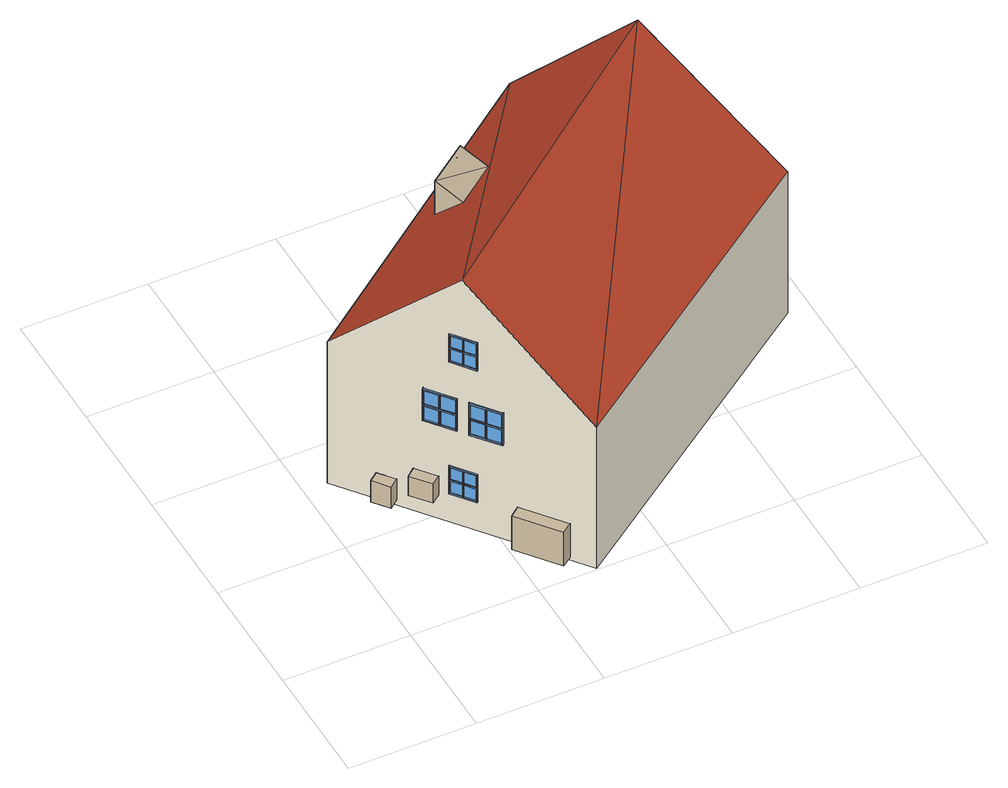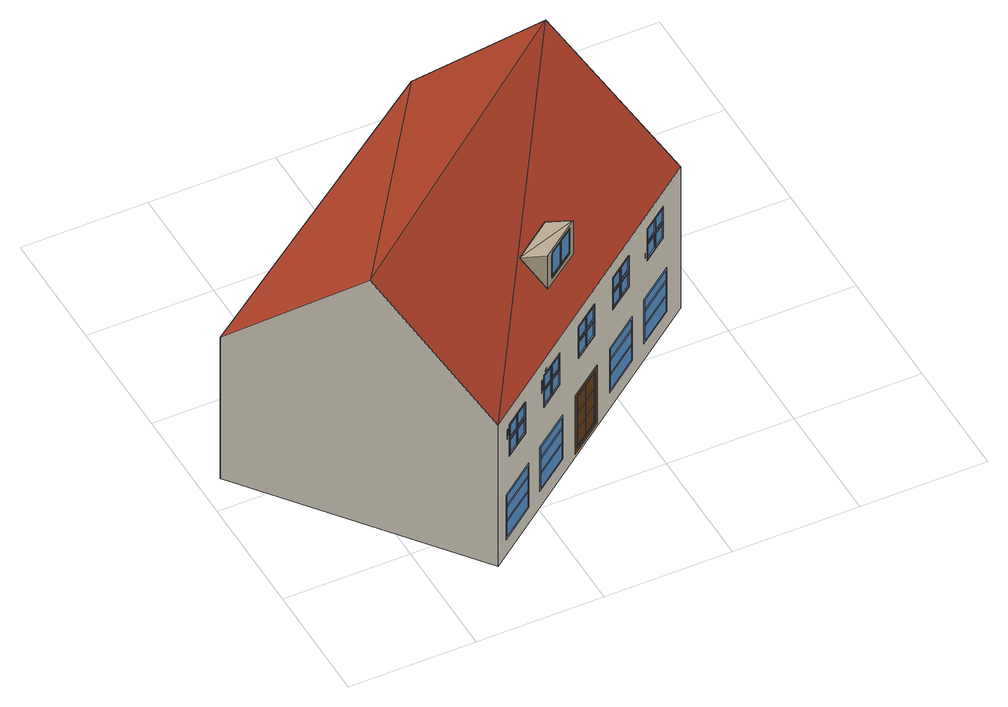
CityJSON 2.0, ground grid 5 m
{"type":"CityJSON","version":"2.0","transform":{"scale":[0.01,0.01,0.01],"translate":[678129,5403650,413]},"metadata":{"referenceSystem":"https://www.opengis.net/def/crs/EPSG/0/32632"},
"CityObjects":{
"building1":{"type":"Building","attributes":{"measuredHeight":11.74},"children":["building1-1","building1-2","building1-3","building1-4"],"geometry":[{"type":"MultiSurface","lod":"3","boundaries":[[[0,1,2],[3,4,5,6]],[[7,8,9]],[[8,7,0]],[[1,0,7]],[[10,9,8,11]],[[12,1,7,9,10]],[[13,2,1,12],[14,15,16,17],[18,19,20,21],[22,23,24,25],[26,27,28,29],[30,31,32,33],[34,35,36,37],[38,39,40,41],[42,43,44,45],[46,47,48,49],[50,51,52,53]],[[0,2,13,11,8],[54,55,56,57],[58,59,60,61],[62,63,64,65],[66,67,68,69]],[[70,71,72,73]],[[74,75,76,77]],[[75,70,73,76]],[[71,74,77,72]],[[52,51,50,53],[73,72,77,76]],[[74,71,70,75],[78,79,80,81],[82,83,84,85]],[[70,75,86,87]],[[74,71,88,89]],[[71,70,87,88]],[[75,74,89,86]],[[90,91,92,93]],[[91,94,95,92]],[[78,81,80,79],[96,97,98,99],[100,101,102,103],[104,105,106,107]],[[108,109,110,111]],[[112,113,114,115]],[[113,116,117,114]],[[116,118,119,117]],[[118,112,115,119]],[[120,108,111,121]],[[122,120,121,123]],[[109,122,123,110]],[[94,124,125,95]],[[124,90,93,125]],[[82,85,84,83],[126,127,128,129],[130,131,132,133],[134,135,136,137]],[[138,139,140,141]],[[139,142,143,140]],[[144,145,146,147]],[[148,149,150,151]],[[149,152,153,150]],[[145,154,155,146]],[[156,144,147,157]],[[142,158,159,143]],[[160,148,151,161]],[[152,160,161,153]],[[158,138,141,159]],[[154,156,157,155]],[[122,120,108,109]],[[91,94,124,90]],[[113,116,118,112]],[[120,122,103,102]],[[118,116,98,97]],[[116,113,99,98]],[[124,94,106,105]],[[94,91,107,106]],[[112,118,97,96]],[[109,108,101,100]],[[91,90,104,107]],[[113,112,96,99]],[[90,124,105,104]],[[108,120,102,101]],[[122,109,100,103]],[[148,149,152,160]],[[154,156,144,145]],[[158,138,139,142]],[[139,138,132,131]],[[154,145,134,137]],[[158,142,130,133]],[[142,139,131,130]],[[138,158,133,132]],[[156,154,137,136]],[[148,160,126,129]],[[145,144,135,134]],[[160,152,127,126]],[[149,148,129,128]],[[152,149,128,127]],[[144,156,136,135]],[[162,163,164,165]],[[166,167,168,169]],[[162,170,171,163]],[[166,165,164,167]],[[171,170,172,173]],[[27,26,29,28],[170,162,165,166,169,168,167,164,163,171,173,172]],[[174,175,176,177]],[[178,179,180,181]],[[174,182,183,175]],[[178,177,176,179]],[[183,182,184,185]],[[17,16,15,14],[182,174,177,178,181,180,179,176,175,183,185,184]],[[186,187,188,189]],[[190,191,192,193]],[[186,194,195,187]],[[190,189,188,191]],[[195,194,196,197]],[[18,21,20,19],[194,186,189,190,193,192,191,188,187,195,197,196]],[[198,199,200,201]],[[202,203,204,205]],[[198,206,207,199]],[[202,201,200,203]],[[207,206,208,209]],[[24,23,22,25],[206,198,201,202,205,204,203,200,199,207,209,208]],[[210,211,212,213]],[[214,215,216,210]],[[211,210,217,218]],[[219,220,221,222]],[[223,224,225,226]],[[220,216,215,221]],[[214,227,228,229]],[[230,231,232,233]],[[234,220,235,236]],[[216,237,238,239]],[[221,230,233,240]],[[219,241,242,243]],[[227,244,215,214]],[[226,225,245,246]],[[214,229,217,210]],[[216,220,234,237]],[[222,221,240,247]],[[244,227,248,249]],[[237,238,236,234]],[[231,230,250,251]],[[234,241,252,253]],[[244,215,254,255]],[[256,218,238,236,242,257,224,223]],[[215,214,229,254]],[[222,231,251,258]],[[210,216,237,211]],[[222,221,230,231]],[[237,211,218,238]],[[220,235,239,216]],[[220,219,243,235]],[[230,233,255,244]],[[231,222,247,232]],[[241,219,259,252]],[[246,226,223,256]],[[230,221,215,244]],[[219,243,247,222]],[[221,222,258,260]],[[219,220,261,259]],[[241,234,236,242]],[[220,234,253,261]],[[230,221,260,250]],[[214,215,262,263]],[[227,214,263,248]],[[246,61,58,245]],[[210,216,239,217]],[[216,210,213,264]],[[254,240,233,255]],[[227,244,255,228]],[[211,237,265,212]],[[215,254,240,221]],[[241,234,220,219]],[[215,244,249,262]],[[237,216,264,265]],[[256,218,217,229,228,255,233,232,247,243,242,257,266,267]],[[266,59,60,267]],[[256,267,60,61,246]],[[60,59,58,61],[263,262,249,248],[264,213,212,265],[259,261,253,252],[260,258,251,250]],[[247,240,254,229,217,239,235,243]],[[257,224,225,245,58,59,266]],[[235,239,238,236]],[[268,269,270,271]],[[272,273,274,268]],[[269,268,275,276]],[[277,278,279,280]],[[281,282,283,284]],[[278,274,273,279]],[[272,285,286,287]],[[288,289,290,291]],[[292,278,293,294]],[[274,295,296,297]],[[279,288,291,298]],[[277,299,300,301]],[[285,302,273,272]],[[284,283,303,304]],[[272,287,275,268]],[[274,278,292,295]],[[280,279,298,305]],[[302,285,306,307]],[[295,296,294,292]],[[289,288,308,309]],[[292,299,310,311]],[[302,273,312,313]],[[314,276,296,294,300,315,282,281]],[[273,272,287,312]],[[280,289,309,316]],[[268,274,295,269]],[[280,279,288,289]],[[295,269,276,296]],[[278,293,297,274]],[[278,277,301,293]],[[288,291,313,302]],[[289,280,305,290]],[[299,277,317,310]],[[304,284,281,314]],[[288,279,273,302]],[[277,301,305,280]],[[279,280,316,318]],[[277,278,319,317]],[[299,292,294,300]],[[278,292,311,319]],[[288,279,318,308]],[[272,273,320,321]],[[285,272,321,306]],[[304,65,62,303]],[[268,274,297,275]],[[274,268,271,322]],[[312,298,291,313]],[[285,302,313,286]],[[269,295,323,270]],[[273,312,298,279]],[[299,292,278,277]],[[273,302,307,320]],[[295,274,322,323]],[[314,276,275,287,286,313,291,290,305,301,300,315,324,325]],[[324,63,64,325]],[[314,325,64,65,304]],[[64,63,62,65],[321,320,307,306],[322,271,270,323],[317,319,311,310],[318,316,309,308]],[[305,298,312,287,275,297,293,301]],[[315,282,283,303,62,63,324]],[[293,297,296,294]],[[326,327,328,329]],[[330,331,332,326]],[[327,326,333,334]],[[335,336,337,338]],[[339,340,341,342]],[[336,332,331,337]],[[330,343,344,345]],[[346,347,348,349]],[[350,336,351,352]],[[332,353,354,355]],[[337,346,349,356]],[[335,357,358,359]],[[343,360,331,330]],[[342,341,361,362]],[[330,345,333,326]],[[332,336,350,353]],[[338,337,356,363]],[[360,343,364,365]],[[353,354,352,350]],[[347,346,366,367]],[[350,357,368,369]],[[360,331,370,371]],[[372,334,354,352,358,373,340,339]],[[331,330,345,370]],[[338,347,367,374]],[[326,332,353,327]],[[338,337,346,347]],[[353,327,334,354]],[[336,351,355,332]],[[336,335,359,351]],[[346,349,371,360]],[[347,338,363,348]],[[357,335,375,368]],[[362,342,339,372]],[[346,337,331,360]],[[335,359,363,338]],[[337,338,374,376]],[[335,336,377,375]],[[357,350,352,358]],[[336,350,369,377]],[[346,337,376,366]],[[330,331,378,379]],[[343,330,379,364]],[[362,56,57,361]],[[326,332,355,333]],[[332,326,329,380]],[[370,356,349,371]],[[343,360,371,344]],[[327,353,381,328]],[[331,370,356,337]],[[357,350,336,335]],[[331,360,365,378]],[[353,332,380,381]],[[372,334,333,345,344,371,349,348,363,359,358,373,382,383]],[[382,54,55,383]],[[372,383,55,56,362]],[[55,54,57,56],[379,378,365,364],[380,329,328,381],[375,377,369,368],[376,374,367,366]],[[363,356,370,345,333,355,351,359]],[[373,340,341,361,57,54,382]],[[351,355,354,352]],[[384,385,386,387]],[[388,389,390,384]],[[385,384,391,392]],[[393,394,395,396]],[[397,398,399,400]],[[394,390,389,395]],[[388,401,402,403]],[[404,405,406,407]],[[408,394,409,410]],[[390,411,412,413]],[[395,404,407,414]],[[393,415,416,417]],[[401,418,389,388]],[[400,399,419,420]],[[388,403,391,384]],[[390,394,408,411]],[[396,395,414,421]],[[418,401,422,423]],[[411,412,410,408]],[[405,404,424,425]],[[408,415,426,427]],[[418,389,428,429]],[[430,392,412,410,416,431,398,397]],[[389,388,403,428]],[[396,405,425,432]],[[384,390,411,385]],[[396,395,404,405]],[[411,385,392,412]],[[394,409,413,390]],[[394,393,417,409]],[[404,407,429,418]],[[405,396,421,406]],[[415,393,433,426]],[[420,400,397,430]],[[404,395,389,418]],[[393,417,421,396]],[[395,396,432,434]],[[393,394,435,433]],[[415,408,410,416]],[[394,408,427,435]],[[404,395,434,424]],[[388,389,436,437]],[[401,388,437,422]],[[420,67,68,419]],[[384,390,413,391]],[[390,384,387,438]],[[428,414,407,429]],[[401,418,429,402]],[[385,411,439,386]],[[389,428,414,395]],[[415,408,394,393]],[[389,418,423,436]],[[411,390,438,439]],[[430,392,391,403,402,429,407,406,421,417,416,431,440,441]],[[440,69,66,441]],[[430,441,66,67,420]],[[66,69,68,67],[437,436,423,422],[438,387,386,439],[433,435,427,426],[434,432,425,424]],[[421,414,428,403,391,413,409,417]],[[431,398,399,419,68,69,440]],[[409,413,412,410]],[[442,443,444,445]],[[446,447,448,449]],[[450,451,452,453]],[[454,455,456,457]],[[458,459,460,461]],[[443,442,462,463]],[[450,448,447,442]],[[464,446,465,466]],[[449,454,457,467]],[[468,469,470,471]],[[447,472,473,474]],[[468,446,449,475]],[[448,476,477,478]],[[479,463,462,453,452,480,457,456,481,471,470,482,483,484]],[[447,442,445,485]],[[469,464,446,468]],[[42,45,44,43],[486,478,477,487],[485,445,444,488],[489,490,491,492],[493,494,495,496]],[[481,467,497,453,462,474,465,471]],[[482,459,460,498,44,45,483]],[[472,447,485,488]],[[465,474,473,466]],[[451,476,480,452]],[[442,447,474,462]],[[479,484,42,43,499]],[[448,497,467,449]],[[497,467,457,480]],[[499,43,44,498]],[[443,472,488,444]],[[483,45,42,484]],[[472,443,463,473]],[[446,465,474,447]],[[454,457,480,476]],[[451,476,448,450]],[[476,451,487,477]],[[446,468,471,465]],[[475,449,467,481]],[[472,473,466,464]],[[448,450,453,497]],[[476,448,497,480]],[[461,460,498,499]],[[455,454,496,495]],[[475,455,495,494]],[[442,447,472,443]],[[450,453,462,442]],[[479,463,473,466,470,482,459,458]],[[447,446,464,472]],[[464,469,492,491]],[[475,449,454,455]],[[469,468,489,492]],[[446,464,491,490]],[[499,461,458,479]],[[468,446,490,489]],[[449,475,494,493]],[[450,448,478,486]],[[468,471,481,475]],[[454,449,493,496]],[[451,450,486,487]],[[454,449,448,476]],[[469,464,466,470]],[[455,475,481,456]],[[500,501,502,503]],[[504,505,506,507]],[[508,509,510,511]],[[512,513,514,515]],[[516,517,518,519]],[[501,500,520,521]],[[508,506,505,500]],[[522,504,523,524]],[[507,512,515,525]],[[526,527,528,529]],[[505,530,531,532]],[[526,504,507,533]],[[506,534,535,536]],[[537,521,520,511,510,538,515,514,539,529,528,540,541,542]],[[505,500,503,543]],[[527,522,504,526]],[[48,47,46,49],[544,536,535,545],[543,503,502,546],[547,548,549,550],[551,552,553,554]],[[539,525,555,511,520,532,523,529]],[[540,517,518,556,46,47,541]],[[530,505,543,546]],[[523,532,531,524]],[[509,534,538,510]],[[500,505,532,520]],[[537,542,48,49,557]],[[506,555,525,507]],[[555,525,515,538]],[[557,49,46,556]],[[501,530,546,502]],[[541,47,48,542]],[[530,501,521,531]],[[504,523,532,505]],[[512,515,538,534]],[[509,534,506,508]],[[534,509,545,535]],[[504,526,529,523]],[[533,507,525,539]],[[530,531,524,522]],[[506,508,511,555]],[[534,506,555,538]],[[519,518,556,557]],[[513,512,554,553]],[[533,513,553,552]],[[500,505,530,501]],[[508,511,520,500]],[[537,521,531,524,528,540,517,516]],[[505,504,522,530]],[[522,527,550,549]],[[533,507,512,513]],[[527,526,547,550]],[[504,522,549,548]],[[557,519,516,537]],[[526,504,548,547]],[[507,533,552,551]],[[508,506,536,544]],[[526,529,539,533]],[[512,507,551,554]],[[509,508,544,545]],[[512,507,506,534]],[[527,522,524,528]],[[513,533,539,514]],[[558,559,560,561]],[[562,563,564,565]],[[566,567,568,569]],[[570,571,572,573]],[[574,575,576,577]],[[559,558,578,579]],[[566,564,563,558]],[[580,562,581,582]],[[565,570,573,583]],[[584,585,586,587]],[[563,588,589,590]],[[584,562,565,591]],[[564,592,593,594]],[[595,579,578,569,568,596,573,572,597,587,586,598,599,600]],[[563,558,561,601]],[[585,580,562,584]],[[39,38,41,40],[602,594,593,603],[601,561,560,604],[605,606,607,608],[609,610,611,612]],[[597,583,613,569,578,590,581,587]],[[598,575,576,614,41,38,599]],[[588,563,601,604]],[[581,590,589,582]],[[567,592,596,568]],[[558,563,590,578]],[[595,600,39,40,615]],[[564,613,583,565]],[[613,583,573,596]],[[615,40,41,614]],[[559,588,604,560]],[[599,38,39,600]],[[588,559,579,589]],[[562,581,590,563]],[[570,573,596,592]],[[567,592,564,566]],[[592,567,603,593]],[[562,584,587,581]],[[591,565,583,597]],[[588,589,582,580]],[[564,566,569,613]],[[592,564,613,596]],[[577,576,614,615]],[[571,570,612,611]],[[591,571,611,610]],[[558,563,588,559]],[[566,569,578,558]],[[595,579,589,582,586,598,575,574]],[[563,562,580,588]],[[580,585,608,607]],[[591,565,570,571]],[[585,584,605,608]],[[562,580,607,606]],[[615,577,574,595]],[[584,562,606,605]],[[565,591,610,609]],[[566,564,594,602]],[[584,587,597,591]],[[570,565,609,612]],[[567,566,602,603]],[[570,565,564,592]],[[585,580,582,586]],[[571,591,597,572]],[[616,617,618,619]],[[620,621,622,623]],[[624,625,626,627]],[[628,629,630,631]],[[632,633,634,635]],[[617,616,636,637]],[[624,622,621,616]],[[638,620,639,640]],[[623,628,631,641]],[[642,643,644,645]],[[621,646,647,648]],[[642,620,623,649]],[[622,650,651,652]],[[653,637,636,627,626,654,631,630,655,645,644,656,657,658]],[[621,616,619,659]],[[643,638,620,642]],[[31,30,33,32],[660,652,651,661],[659,619,618,662],[663,664,665,666],[667,668,669,670]],[[655,641,671,627,636,648,639,645]],[[656,633,634,672,33,30,657]],[[646,621,659,662]],[[639,648,647,640]],[[625,650,654,626]],[[616,621,648,636]],[[653,658,31,32,673]],[[622,671,641,623]],[[671,641,631,654]],[[673,32,33,672]],[[617,646,662,618]],[[657,30,31,658]],[[646,617,637,647]],[[620,639,648,621]],[[628,631,654,650]],[[625,650,622,624]],[[650,625,661,651]],[[620,642,645,639]],[[649,623,641,655]],[[646,647,640,638]],[[622,624,627,671]],[[650,622,671,654]],[[635,634,672,673]],[[629,628,670,669]],[[649,629,669,668]],[[616,621,646,617]],[[624,627,636,616]],[[653,637,647,640,644,656,633,632]],[[621,620,638,646]],[[638,643,666,665]],[[649,623,628,629]],[[643,642,663,666]],[[620,638,665,664]],[[673,635,632,653]],[[642,620,664,663]],[[623,649,668,667]],[[624,622,652,660]],[[642,645,655,649]],[[628,623,667,670]],[[625,624,660,661]],[[628,623,622,650]],[[643,638,640,644]],[[629,649,655,630]],[[674,675,676,677]],[[678,679,680,681]],[[682,683,684,685]],[[686,687,688,689]],[[690,691,692,693]],[[675,674,694,695]],[[682,680,679,674]],[[696,678,697,698]],[[681,686,689,699]],[[700,701,702,703]],[[679,704,705,706]],[[700,678,681,707]],[[680,708,709,710]],[[711,695,694,685,684,712,689,688,713,703,702,714,715,716]],[[679,674,677,717]],[[701,696,678,700]],[[35,34,37,36],[718,710,709,719],[717,677,676,720],[721,722,723,724],[725,726,727,728]],[[713,699,729,685,694,706,697,703]],[[714,691,692,730,37,34,715]],[[704,679,717,720]],[[697,706,705,698]],[[683,708,712,684]],[[674,679,706,694]],[[711,716,35,36,731]],[[680,729,699,681]],[[729,699,689,712]],[[731,36,37,730]],[[675,704,720,676]],[[715,34,35,716]],[[704,675,695,705]],[[678,697,706,679]],[[686,689,712,708]],[[683,708,680,682]],[[708,683,719,709]],[[678,700,703,697]],[[707,681,699,713]],[[704,705,698,696]],[[680,682,685,729]],[[708,680,729,712]],[[693,692,730,731]],[[687,686,728,727]],[[707,687,727,726]],[[674,679,704,675]],[[682,685,694,674]],[[711,695,705,698,702,714,691,690]],[[679,678,696,704]],[[696,701,724,723]],[[707,681,686,687]],[[701,700,721,724]],[[678,696,723,722]],[[731,693,690,711]],[[700,678,722,721]],[[681,707,726,725]],[[682,680,710,718]],[[700,703,713,707]],[[686,681,725,728]],[[683,682,718,719]],[[686,681,680,708]],[[701,696,698,702]],[[687,707,713,688]],[[732,733,734,735]],[[736,737,738,739]],[[740,741,742,743]],[[744,745,746,747],[740,741,748,749]],[[747,746,750,751]],[[738,752,751,750]],[[745,744,753,754]],[[746,745,754,750]],[[741,748,749,740]],[[737,755,752,738]],[[756,757,758,759]],[[760,761,762,763]],[[764,765,766,767],[753,751,752,768,739,738,750,754]],[[769,770,771,735,732,772]],[[773,736,739,768]],[[755,773,768,752]],[[766,767,774,775]],[[775,776,765,766]],[[761,733,732,762]],[[777,756,759,778]],[[779,769,772,780]],[[735,734,760,763]],[[781,779,782,777]],[[758,783,778,759],[784,743,742,785]],[[770,782,786,771]],[[749,740,743,784]],[[779,780,786,782]],[[777,778,783,781]],[[757,781,783,758]],[[760,734,733,761]],[[784,785,748,749]],[[732,762,763,735,771,786,780,772]],[[773,755,737,736],[734,733,761,760]],[[744,747,751,753]],[[785,742,741,748]],[[12,10,11,13]]],"semantics":{"surfaces":[{"type":"RoofSurface","klumMaterialClass":"Ceramic","klumMaterialIndex":"D201","materialUncertainty":0.3},{"type":"WallSurface"},{"type":"Door"},{"type":"Window"},{"type":"GroundSurface"}],"values":[0,0,0,0,1,1,1,1,2,2,2,2,2,2,2,2,2,2,2,2,2,2,2,2,2,2,2,2,2,2,2,2,2,2,2,2,2,2,2,2,2,2,2,2,2,2,2,2,2,2,2,2,2,2,2,2,2,2,2,2,2,2,2,2,2,2,2,2,2,2,2,2,2,2,3,3,3,3,3,3,3,3,3,3,3,3,3,3,3,3,3,3,3,3,3,3,3,3,3,3,3,3,3,3,3,3,3,3,3,3,3,3,3,3,3,3,3,3,3,3,3,3,3,3,3,3,3,3,3,3,3,3,3,3,3,3,3,3,3,3,3,3,3,3,3,3,3,3,3,3,3,3,3,3,3,3,3,3,3,3,3,3,3,3,3,3,3,3,3,3,3,3,3,3,3,3,3,3,3,3,3,3,3,3,3,3,3,3,3,3,3,3,3,3,3,3,3,3,3,3,3,3,3,3,3,3,3,3,3,3,3,3,3,3,3,3,3,3,3,3,3,3,3,3,3,3,3,3,3,3,3,3,3,3,3,3,3,3,3,3,3,3,3,3,3,3,3,3,3,3,3,3,3,3,3,3,3,3,3,3,3,3,3,3,3,3,3,3,3,3,3,3,3,3,3,3,3,3,3,3,3,3,3,3,3,3,3,3,3,3,3,3,3,3,3,3,3,3,3,3,3,3,3,3,3,3,3,3,3,3,3,3,3,3,3,3,3,3,3,3,3,3,3,3,3,3,3,3,3,3,3,3,3,3,3,3,3,3,3,3,3,3,3,3,3,3,3,3,3,3,3,3,3,3,3,3,3,3,3,3,3,3,3,3,3,3,3,3,3,3,3,3,3,3,3,3,3,3,3,3,3,3,3,3,3,3,3,3,3,3,3,3,3,3,3,3,3,3,3,3,3,3,3,3,3,3,3,3,3,3,3,3,3,3,3,3,3,3,3,3,3,3,3,3,3,3,3,3,3,3,3,3,3,3,3,3,3,3,3,3,3,3,3,3,3,3,3,3,3,3,3,3,3,3,3,3,3,3,3,3,3,3,3,3,3,3,3,3,3,3,3,3,3,3,3,3,3,3,3,3,3,3,3,3,3,3,3,3,3,3,3,3,3,3,3,3,3,3,3,3,3,3,3,3,3,3,3,3,3,3,3,3,3,3,3,3,3,3,3,3,3,3,3,3,3,3,3,3,3,3,3,3,3,3,3,3,3,3,3,3,3,3,3,3,3,3,3,3,3,3,3,3,3,3,3,3,3,3,3,3,3,3,3,3,3,3,3,3,3,3,3,3,3,3,3,3,3,3,3,3,3,3,3,3,3,3,3,3,3,3,3,3,3,3,3,3,3,3,3,3,3,3,3,3,3,3,3,3,3,3,3,3,3,3,3,3,3,3,3,3,3,3,3,3,3,3,3,3,3,3,3,3,3,3,3,3,3,3,3,3,3,3,3,3,3,3,3,3,3,3,3,3,3,3,3,3,3,3,3,3,3,3,3,3,3,3,3,3,3,3,3,3,3,4]}}]},
"building1-1":{"type":"BuildingInstallation","attributes":{"materialClass":"Plastic"},"parents":["building1"],"geometry":[{"type":"MultiSurface","lod":"3","boundaries":[[[787,788,789,790]],[[791,792,793,794]],[[790,791,794,787]],[[787,794,793,788]],[[788,793,792,789]],[[789,792,791,790]]]}]},
"building1-2":{"type":"BuildingInstallation","attributes":{"materialClass":"Plastic"},"parents":["building1"],"geometry":[{"type":"MultiSurface","lod":"3","boundaries":[[[795,796,797,798]],[[799,800,801,802]],[[798,799,802,795]],[[795,802,801,796]],[[796,801,800,797]],[[797,800,799,798]]]}]},
"building1-3":{"type":"BuildingInstallation","attributes":{"materialClass":"Metal","materialUncertainty":0.5},"parents":["building1"],"geometry":[{"type":"MultiSurface","lod":"3","boundaries":[[[803,804,805,806]],[[807,808,809,810]],[[806,807,810,803]],[[803,810,809,804]],[[804,809,808,805]],[[805,808,807,806]]]}]},
"building1-4":{"type":"BuildingInstallation","parents":["building1"],"geometry":[{"type":"MultiSurface","lod":"3","boundaries":[[[6,5,4,3]],[[764,765,776,811]],[[811,774,767,764]],[[812,4,3]],[[6,5,813]],[[813,5,4,812],[766,765,764,767]],[[6,813,812]],[[812,3,6]],[[811,776,775,774],[779,781,757,756,777,782,770,769]]]}]}
},
"vertices":[
[413,412,1264],[1257,1693,765],[95,819,765],[740,1042,968],[675,1131,862],[836,1250,863],[901,1163,968],[1559,1307,1264],[731,6,765],[1913,854,765],[1913,854,90],[731,6,90],[1257,1693,90],[95,819,90],[991,1493,165],[991,1493,376],[845,1383,376],[845,1383,165],[1061,1546,165],[1207,1656,165],[1207,1656,376],[1061,1546,376],[548,1160,376],[402,1049,376],[402,1049,165],[548,1160,165],[182,884,376],[182,884,165],[328,994,165],[328,994,376],[1185,1639,692],[1082,1562,692],[1082,1562,540],[1185,1639,540],[965,1474,692],[863,1396,692],[863,1396,540],[965,1474,540],[745,1308,692],[643,1231,692],[643,1231,540],[745,1308,540],[423,1066,692],[423,1066,540],[526,1143,540],[526,1143,692],[306,978,540],[306,978,692],[204,900,692],[204,900,540],[765,1323,383],[627,1219,383],[627,1219,103],[765,1323,103],[319,532,686],[400,429,686],[400,429,533],[319,532,533],[428,393,533],[428,393,687],[509,290,687],[509,290,533],[381,453,853],[381,453,986],[448,367,986],[448,367,853],[448,367,355],[448,367,222],[381,453,222],[381,453,355],[639,1227,367],[639,1227,120],[638,1228,120],[638,1228,367],[754,1313,120],[754,1313,367],[754,1314,367],[754,1314,120],[698,1271,125],[751,1311,125],[751,1311,362],[698,1271,362],[643,1229,125],[695,1269,125],[695,1269,362],[643,1229,362],[758,1308,367],[643,1221,367],[643,1221,120],[758,1308,120],[749,1308,202],[749,1308,128],[750,1307,128],[750,1307,202],[701,1272,128],[702,1271,128],[748,1309,284],[748,1309,358],[701,1273,358],[701,1273,284],[748,1309,280],[701,1273,280],[701,1273,206],[748,1309,206],[748,1309,202],[701,1273,202],[701,1273,128],[748,1309,128],[701,1272,280],[749,1308,280],[750,1307,280],[702,1271,280],[749,1308,284],[701,1272,284],[702,1271,284],[750,1307,284],[701,1272,358],[702,1271,358],[749,1308,358],[750,1307,358],[701,1272,206],[702,1271,206],[749,1308,206],[750,1307,206],[701,1272,202],[702,1271,202],[693,1267,284],[693,1267,358],[645,1231,358],[645,1231,284],[693,1267,280],[645,1231,280],[645,1231,206],[693,1267,206],[693,1267,202],[645,1231,202],[645,1231,128],[693,1267,128],[645,1230,206],[645,1230,280],[647,1229,280],[647,1229,206],[693,1266,280],[694,1265,280],[645,1230,202],[693,1266,202],[694,1265,202],[647,1229,202],[645,1230,284],[645,1230,358],[647,1229,358],[647,1229,284],[693,1266,358],[694,1265,358],[693,1266,128],[694,1265,128],[645,1230,128],[647,1229,128],[693,1266,206],[694,1265,206],[693,1266,284],[694,1265,284],[190,890,311],[320,988,311],[320,988,253],[190,890,253],[190,890,242],[320,988,242],[320,988,175],[190,890,175],[190,890,322],[320,988,322],[190,890,366],[320,988,366],[853,1389,311],[983,1487,311],[983,1487,253],[853,1389,253],[853,1389,242],[983,1487,242],[983,1487,175],[853,1389,175],[853,1389,322],[983,1487,322],[853,1389,366],[983,1487,366],[1069,1552,311],[1199,1650,311],[1199,1650,253],[1069,1552,253],[1069,1552,242],[1199,1650,242],[1199,1650,175],[1069,1552,175],[1069,1552,322],[1199,1650,322],[1069,1552,366],[1199,1650,366],[410,1055,311],[540,1154,311],[540,1154,253],[410,1055,253],[410,1055,242],[540,1154,242],[540,1154,175],[410,1055,175],[410,1055,322],[540,1154,322],[410,1055,366],[540,1154,366],[510,295,607],[510,295,540],[507,293,540],[507,293,607],[510,295,613],[473,343,613],[473,343,607],[514,298,607],[514,298,540],[434,393,607],[471,346,607],[471,346,613],[434,393,613],[520,298,539],[439,401,539],[439,401,533],[520,298,533],[510,295,680],[514,298,680],[514,298,613],[471,346,680],[434,393,680],[437,396,680],[474,348,680],[471,346,540],[474,348,607],[474,348,540],[473,343,540],[477,346,540],[477,346,607],[474,348,613],[434,393,540],[437,396,540],[437,396,607],[473,343,680],[435,399,533],[516,295,533],[437,396,613],[507,293,680],[470,340,680],[468,343,680],[430,390,680],[430,390,540],[468,343,540],[477,346,613],[477,346,680],[516,295,540],[435,399,540],[430,390,613],[430,390,607],[468,343,613],[468,343,607],[470,340,613],[507,293,613],[470,340,607],[470,340,540],[435,399,687],[516,295,687],[450,372,917],[450,372,859],[447,370,859],[447,370,917],[450,372,923],[419,412,923],[419,412,917],[454,375,917],[454,375,859],[387,453,917],[418,414,917],[418,414,923],[387,453,923],[459,376,858],[392,461,858],[392,461,853],[459,376,853],[450,372,980],[454,375,980],[454,375,923],[418,414,980],[387,453,980],[390,456,980],[421,417,980],[418,414,859],[421,417,917],[421,417,859],[419,412,859],[423,414,859],[423,414,917],[421,417,923],[387,453,859],[390,456,859],[390,456,917],[419,412,980],[388,458,853],[455,373,853],[390,456,923],[447,370,980],[416,409,980],[414,411,980],[383,451,980],[383,451,859],[414,411,859],[423,414,923],[423,414,980],[455,373,859],[388,458,859],[383,451,923],[383,451,917],[414,411,923],[414,411,917],[416,409,923],[447,370,923],[416,409,917],[416,409,859],[388,458,986],[455,373,986],[401,435,606],[401,435,539],[398,432,539],[398,432,606],[401,435,613],[364,482,613],[364,482,606],[405,437,606],[405,437,539],[325,532,606],[362,485,606],[362,485,613],[325,532,613],[411,438,538],[330,541,538],[330,541,533],[411,438,533],[401,435,680],[405,437,680],[405,437,613],[362,485,680],[325,532,680],[328,535,680],[366,488,680],[362,485,539],[366,488,606],[366,488,539],[364,482,539],[368,485,539],[368,485,606],[366,488,613],[325,532,539],[328,535,539],[328,535,606],[364,482,680],[326,538,533],[407,435,533],[328,535,613],[398,432,680],[361,479,680],[358,482,680],[321,529,680],[321,529,539],[358,482,539],[368,485,613],[368,485,680],[407,435,539],[326,538,539],[321,529,613],[321,529,606],[358,482,613],[358,482,606],[361,479,613],[398,432,613],[361,479,606],[361,479,539],[326,538,686],[407,435,686],[450,372,286],[450,372,228],[447,370,228],[447,370,286],[450,372,292],[419,412,292],[419,412,286],[454,375,286],[454,375,228],[387,453,286],[418,414,286],[418,414,292],[387,453,292],[459,376,227],[392,461,227],[392,461,222],[459,376,222],[450,372,349],[454,375,349],[454,375,292],[418,414,349],[387,453,349],[390,456,349],[421,417,349],[418,414,228],[421,417,286],[421,417,228],[419,412,228],[423,414,228],[423,414,286],[421,417,292],[387,453,228],[390,456,228],[390,456,286],[419,412,349],[388,458,222],[455,373,222],[390,456,292],[447,370,349],[416,409,349],[414,411,349],[383,451,349],[383,451,228],[414,411,228],[423,414,292],[423,414,349],[455,373,228],[388,458,228],[383,451,292],[383,451,286],[414,411,292],[414,411,286],[416,409,292],[447,370,292],[416,409,286],[416,409,228],[388,458,355],[455,373,355],[429,1064,613],[429,1064,547],[426,1068,547],[426,1068,613],[479,1102,613],[476,1100,613],[476,1100,620],[479,1102,620],[429,1064,620],[429,1064,686],[431,1061,686],[431,1061,620],[479,1102,686],[526,1137,686],[528,1134,686],[481,1098,686],[431,1055,546],[534,1132,546],[534,1132,540],[431,1055,540],[431,1061,613],[431,1061,547],[479,1102,547],[481,1098,613],[481,1098,547],[481,1098,620],[526,1137,613],[526,1137,547],[528,1134,547],[528,1134,613],[476,1100,547],[479,1096,547],[479,1096,613],[526,1137,620],[476,1100,686],[473,1103,686],[473,1103,620],[429,1059,547],[479,1096,686],[528,1134,620],[531,1136,547],[531,1136,692],[429,1059,692],[473,1103,613],[426,1068,620],[426,1068,686],[473,1103,547],[523,1141,613],[476,1105,613],[476,1105,547],[523,1141,547],[476,1105,620],[523,1141,620],[523,1141,686],[476,1105,686],[479,1096,620],[531,1136,540],[429,1059,540],[209,899,613],[209,899,547],[206,902,547],[206,902,613],[259,936,613],[256,934,613],[256,934,620],[259,936,620],[209,899,620],[209,899,686],[211,895,686],[211,895,620],[259,936,686],[306,972,686],[309,968,686],[261,933,686],[212,889,546],[314,967,546],[314,967,540],[212,889,540],[211,895,613],[211,895,547],[259,936,547],[261,933,613],[261,933,547],[261,933,620],[306,972,613],[306,972,547],[309,968,547],[309,968,613],[256,934,547],[259,931,547],[259,931,613],[306,972,620],[256,934,686],[253,938,686],[253,938,620],[209,893,547],[259,931,686],[309,968,620],[311,970,547],[311,970,692],[209,893,692],[253,938,613],[206,902,620],[206,902,686],[253,938,547],[303,975,613],[256,940,613],[256,940,547],[303,975,547],[256,940,620],[303,975,620],[303,975,686],[256,940,686],[259,931,620],[311,970,540],[209,893,540],[648,1229,613],[648,1229,547],[646,1233,547],[646,1233,613],[698,1267,613],[695,1265,613],[695,1265,620],[698,1267,620],[648,1229,620],[648,1229,686],[651,1226,686],[651,1226,620],[698,1267,686],[745,1303,686],[748,1299,686],[701,1264,686],[651,1220,546],[754,1297,546],[754,1297,540],[651,1220,540],[651,1226,613],[651,1226,547],[698,1267,547],[701,1264,613],[701,1264,547],[701,1264,620],[745,1303,613],[745,1303,547],[748,1299,547],[748,1299,613],[695,1265,547],[698,1262,547],[698,1262,613],[745,1303,620],[695,1265,686],[693,1269,686],[693,1269,620],[648,1224,547],[698,1262,686],[748,1299,620],[751,1301,547],[751,1301,692],[648,1224,692],[693,1269,613],[646,1233,620],[646,1233,686],[693,1269,547],[743,1306,613],[696,1271,613],[696,1271,547],[743,1306,547],[696,1271,620],[743,1306,620],[743,1306,686],[696,1271,686],[698,1262,620],[751,1301,540],[648,1224,540],[1088,1560,613],[1088,1560,547],[1085,1564,547],[1085,1564,613],[1138,1598,613],[1135,1596,613],[1135,1596,620],[1138,1598,620],[1088,1560,620],[1088,1560,686],[1090,1557,686],[1090,1557,620],[1138,1598,686],[1185,1633,686],[1188,1630,686],[1140,1594,686],[1091,1551,546],[1193,1628,546],[1193,1628,540],[1091,1551,540],[1090,1557,613],[1090,1557,547],[1138,1598,547],[1140,1594,613],[1140,1594,547],[1140,1594,620],[1185,1633,613],[1185,1633,547],[1188,1630,547],[1188,1630,613],[1135,1596,547],[1138,1592,547],[1138,1592,613],[1185,1633,620],[1135,1596,686],[1132,1599,686],[1132,1599,620],[1088,1555,547],[1138,1592,686],[1188,1630,620],[1190,1632,547],[1190,1632,692],[1088,1555,692],[1132,1599,613],[1085,1564,620],[1085,1564,686],[1132,1599,547],[1182,1637,613],[1135,1601,613],[1135,1601,547],[1182,1637,547],[1135,1601,620],[1182,1637,620],[1182,1637,686],[1135,1601,686],[1138,1592,620],[1190,1632,540],[1088,1555,540],[868,1395,613],[868,1395,547],[865,1398,547],[865,1398,613],[918,1433,613],[915,1430,613],[915,1430,620],[918,1433,620],[868,1395,620],[868,1395,686],[871,1391,686],[871,1391,620],[918,1433,686],[965,1468,686],[968,1464,686],[921,1429,686],[871,1386,546],[973,1463,546],[973,1463,540],[871,1386,540],[871,1391,613],[871,1391,547],[918,1433,547],[921,1429,613],[921,1429,547],[921,1429,620],[965,1468,613],[965,1468,547],[968,1464,547],[968,1464,613],[915,1430,547],[918,1427,547],[918,1427,613],[965,1468,620],[915,1430,686],[913,1434,686],[913,1434,620],[868,1389,547],[918,1427,686],[968,1464,620],[970,1467,547],[970,1467,692],[868,1389,692],[913,1434,613],[865,1398,620],[865,1398,686],[913,1434,547],[962,1471,613],[915,1436,613],[915,1436,547],[962,1471,547],[915,1436,620],[962,1471,620],[962,1471,686],[915,1436,686],[918,1427,620],[970,1467,540],[868,1389,540],[809,1220,997],[806,1224,997],[806,1224,892],[809,1220,892],[807,1225,1002],[753,1185,1002],[752,1187,1002],[806,1227,1002],[750,1183,892],[750,1183,997],[753,1178,997],[753,1178,892],[699,1145,887],[699,1145,1002],[752,1184,1002],[752,1184,887],[700,1146,997],[700,1146,892],[750,1186,1002],[750,1186,887],[752,1187,887],[697,1147,887],[697,1147,1002],[753,1185,887],[703,1139,887],[703,1139,1002],[702,1141,1002],[702,1141,887],[755,1186,892],[755,1186,997],[758,1182,997],[758,1182,892],[807,1228,1006],[807,1228,883],[695,1145,883],[695,1145,1006],[806,1227,887],[811,1218,1002],[811,1218,887],[809,1220,887],[809,1220,1002],[807,1225,887],[701,1137,1006],[701,1137,883],[813,1220,883],[756,1178,887],[755,1180,887],[758,1179,1002],[756,1181,1002],[756,1178,1002],[758,1179,887],[755,1180,1002],[703,1142,892],[703,1142,997],[756,1181,887],
[545,245,103],[505,214,103],[505,214,265],[545,245,265],[668,87,265],[628,57,265],[628,57,103],[668,87,103],
[210,671,114],[174,643,114],[174,643,215],[210,671,215],[259,609,215],[222,581,215],[222,581,114],[259,609,114],
[298,559,202],[262,530,202],[262,530,293],[298,559,293],[358,483,293],[321,455,293],[321,455,202],[358,483,202],
[813,1220,1006],[675,1131,1022],[836,1250,1023]
]}
